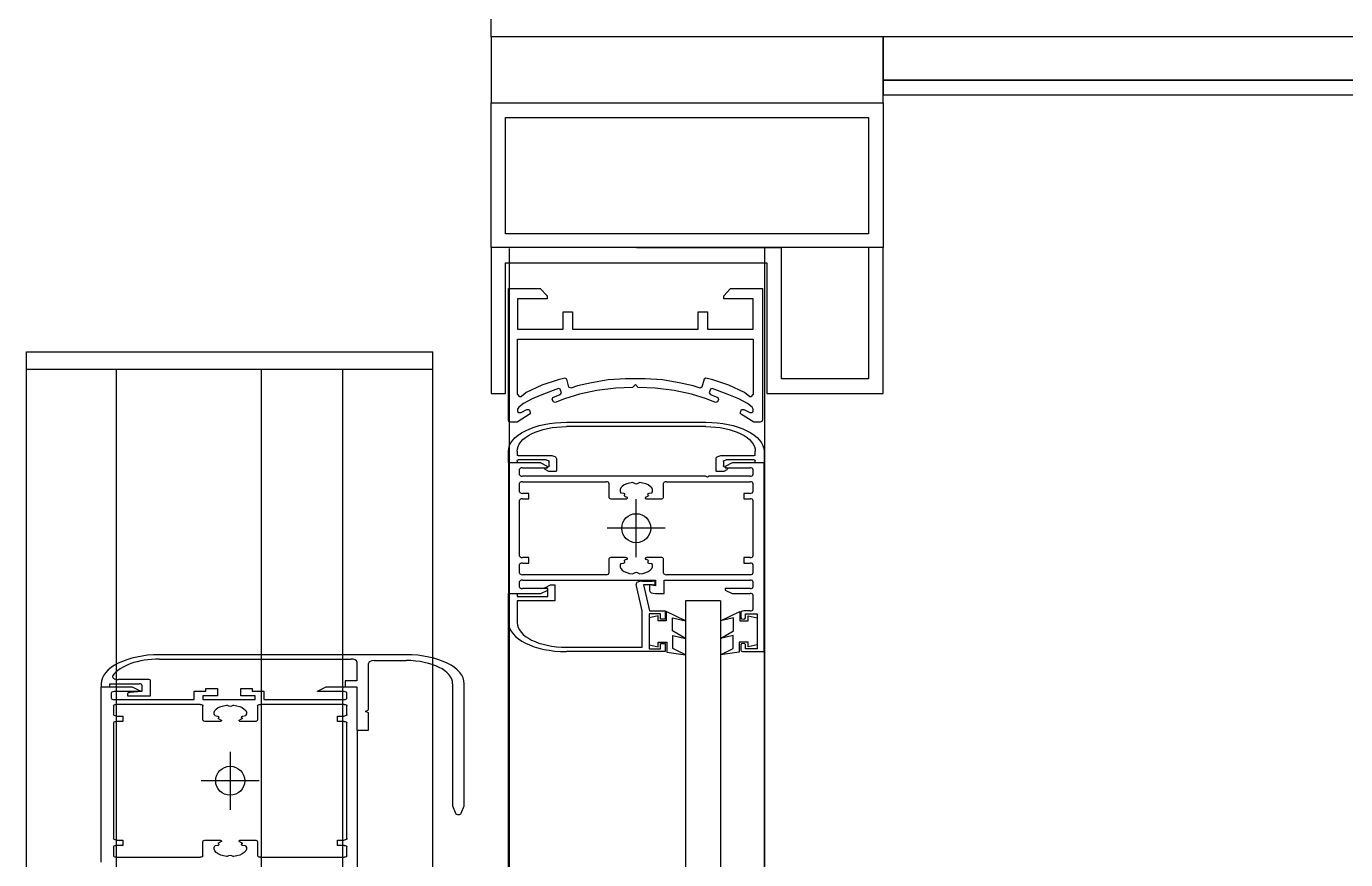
# Model space of a CAD drawing. Header units: millimetres. Extents: x 1478096 to 1808313, y 619971 to 762366.
# Drawn here: x 1638619 to 1639527, y 661203 to 661776 of the extents above; entities that cross this region are included whole.
import ezdxf

# ---------------------------------------------------------------- set-up
doc = ezdxf.new("R2010")
doc.units = ezdxf.units.MM
doc.header["$LTSCALE"] = 10
for name, color, linetype in [('DC-ARQ-CARPINTERIAS', 7, 'Continuous'), ('DC-ARQ-CHAPA', 7, 'Continuous'), ('DC-ARQ-MURO SUPERBOARD', 2, 'Continuous'), ('DC-ARQ-PAINEL DURLOCK', 7, 'Continuous')]:
    doc.layers.add(name, color=color, linetype=linetype)

# ---------------------------------------------------------------- blocks, each defined once
blk = doc.blocks.new('*E0')
blk.add_lwpolyline([(0.056, 0.088), (0.056, 0.136, 0.414214), (0.016, 0.176), (0.0008, 0.176, 0.414214), (0, 0.1752), (0, 0.1708, 0.414214), (0.0008, 0.17), (0.0032, 0.17, -0.414214), (0.004, 0.1692), (0.004, 0.15, -0.414214), (0.002, 0.148), (-0.00427, 0.148, -0.198912), (-0.00483, 0.14823), (-0.00689, 0.15029, 0.414214), (-0.00971, 0.15029), (-0.01177, 0.14823, 0.198912), (-0.012, 0.14767), (-0.012, 0.1438, 0.414214), (-0.0112, 0.143), (0.006, 0.143, 0.414214), (0.01, 0.147), (0.01, 0.1692, -0.414214), (0.0108, 0.17), (0.016, 0.17, -0.414214), (0.05, 0.136), (0.05, 0.088), (0.05, 0.04, -0.414214), (0.016, 0.006), (0.0108, 0.006, -0.414214), (0.01, 0.0068), (0.01, 0.029, 0.414214), (0.006, 0.033), (-0.0112, 0.033, 0.414214), (-0.012, 0.0322), (-0.012, 0.02833, 0.198912), (-0.01177, 0.02777), (-0.00971, 0.02571, 0.414214), (-0.00689, 0.02571), (-0.00483, 0.02777, -0.198912), (-0.00427, 0.028), (0.002, 0.028, -0.414214), (0.004, 0.026), (0.004, 0.0068, -0.414214), (0.0032, 0.006), (0.0008, 0.006, 0.414214), (0, 0.0052), (0, 0.0008, 0.414214), (0.0008, 0), (0.016, 0, 0.414214), (0.056, 0.04)], format="xyb", close=True)
blk = doc.blocks.new('PUERTAS AUT.2')
at = {"layer": 'DC-ARQ-CARPINTERIAS', "ltscale": 200}
for p, q in [((1532.89278, 714.69964), (1532.89278, 719.24938)), ((1533.06878, 714.69964), (1533.06878, 719.24938)), ((1533.18321, 716.02449), (1533.18321, 714.78284)), ((1533.23921, 716.02449), (1533.23921, 714.78284)), ((1533.33921, 716.02449), (1533.33921, 714.78284)), ((1533.40121, 716.02449), (1533.40121, 714.77084)), ((1533.12121, 716.01774), (1533.12121, 714.77084)), ((1532.92321, 714.94246), (1532.92321, 715.86589)), ((1532.94721, 714.94246), (1532.94721, 715.86589)), ((1533.06921, 715.85251), (1533.06921, 714.95737)), ((1533.17321, 715.85455), (1533.17321, 715.03151)), ((1532.89321, 714.97737), (1532.89321, 715.83251)), ((1533.18043, 715.11791), (1533.18043, 715.11191)), ((1533.24003, 715.11891), (1533.18243, 715.11891)), ((1533.24203, 715.10811), (1533.24203, 715.11791)), ((1533.25998, 715.11768), (1533.25856, 715.11839)), ((1533.2631, 715.11839), (1533.26168, 715.11768)), ((1533.27963, 715.11791), (1533.27963, 715.10811)), ((1533.33923, 715.11891), (1533.28163, 715.11891)), ((1533.34123, 715.11191), (1533.34123, 715.11791)), ((1533.34963, 715.12231), (1533.34963, 715.00151)), ((1533.18043, 715.10611), (1533.18043, 715.02651)), ((1533.18243, 715.11091), (1533.18683, 715.11091)), ((1533.18683, 715.10711), (1533.18243, 715.10711)), ((1533.18683, 715.11091), (1533.18683, 715.10711)), ((1533.25343, 715.10711), (1533.24403, 715.10711)), ((1533.2502, 715.11115), (1533.25213, 715.11089)), ((1533.25298, 715.11015), (1533.25246, 715.10918)), ((1533.27763, 715.10711), (1533.26823, 715.10711)), ((1533.2692, 715.10918), (1533.26868, 715.11015)), ((1533.26953, 715.11089), (1533.27146, 715.11115)), ((1533.33483, 715.10711), (1533.33483, 715.11091)), ((1533.33483, 715.11091), (1533.33923, 715.11091)), ((1533.33923, 715.10711), (1533.33483, 715.10711)), ((1533.34123, 715.02651), (1533.34123, 715.10611)), ((1533.10167, 715.0887), (1533.09963, 715.08351)), ((1533.10763, 715.08351), (1533.10559, 715.0887)), ((1533.09963, 715.08351), (1533.09963, 714.99951)), ((1533.10763, 714.99951), (1533.10763, 715.08351)), ((1533.26083, 715.04631), (1533.26083, 715.08631)), ((1533.24083, 715.06631), (1533.28083, 715.06631)), ((1533.17363, 715.03151), (1533.16563, 715.03151)), ((1533.16563, 715.03151), (1533.16563, 715.01951)), ((1533.17363, 715.00151), (1533.17363, 715.03151)), ((1533.18243, 715.02551), (1533.18683, 715.02551)), ((1533.18683, 715.02551), (1533.18683, 715.02171)), ((1533.24203, 715.01471), (1533.24203, 715.02451)), ((1533.24403, 715.02551), (1533.25343, 715.02551)), ((1533.25246, 715.02343), (1533.25298, 715.02246)), ((1533.26823, 715.02551), (1533.27763, 715.02551)), ((1533.26868, 715.02246), (1533.2692, 715.02343)), ((1533.27963, 715.02451), (1533.27963, 715.01471)), ((1533.33483, 715.02551), (1533.33923, 715.02551)), ((1533.33483, 715.02171), (1533.33483, 715.02551)), ((1533.16563, 715.01951), (1533.16763, 715.01851)), ((1533.16763, 715.01851), (1533.16563, 715.01751)), ((1533.16563, 715.01751), (1533.16563, 714.98551)), ((1533.18043, 715.02071), (1533.18043, 715.01471)), ((1533.18683, 715.02171), (1533.18243, 715.02171)), ((1533.25213, 715.02173), (1533.2502, 715.02147)), ((1533.25856, 715.01422), (1533.25998, 715.01493)), ((1533.26168, 715.01493), (1533.2631, 715.01422)), ((1533.27146, 715.02147), (1533.26953, 715.02173)), ((1533.33923, 715.02171), (1533.33483, 715.02171)), ((1533.34123, 715.01471), (1533.34123, 715.02071)), ((1533.18043, 715.00931), (1533.18043, 715.00591)), ((1533.18243, 715.01371), (1533.24003, 715.01371)), ((1533.23763, 715.01031), (1533.18243, 715.01031)), ((1533.23763, 715.00471), (1533.23763, 715.01031)), ((1533.27963, 715.01031), (1533.24363, 715.01031)), ((1533.24363, 715.01031), (1533.24363, 715.00771)), ((1533.24363, 715.00771), (1533.25363, 715.00771)), ((1533.25363, 715.00771), (1533.25363, 715.00271)), ((1533.26963, 715.00271), (1533.26963, 715.00771)), ((1533.26963, 715.00771), (1533.27963, 715.00771)), ((1533.27963, 715.00771), (1533.27963, 715.01031)), ((1533.28163, 715.01371), (1533.33923, 715.01371)), ((1533.34083, 715.01031), (1533.28563, 715.01031)), ((1533.28563, 715.01031), (1533.28563, 715.00471)), ((1533.33163, 715.00791), (1533.31563, 715.00791)), ((1533.31563, 715.00791), (1533.31563, 714.99751)), ((1533.32163, 715.00491), (1533.32992, 715.00552)), ((1533.33163, 715.00651), (1533.33163, 715.00791)), ((1533.34283, 715.00591), (1533.34283, 715.00931)), ((1533.19483, 715.00151), (1533.17363, 715.00151)), ((1533.18163, 715.00151), (1533.17363, 715.00151)), ((1533.17363, 714.98451), (1533.17363, 714.99751)), ((1533.17363, 714.99751), (1533.18163, 714.99751)), ((1533.18163, 714.99751), (1533.18163, 715.00151)), ((1533.18243, 715.00491), (1533.20083, 715.00491)), ((1533.20083, 715.00451), (1533.19483, 715.00151)), ((1533.20083, 715.00491), (1533.20083, 715.00451)), ((1533.24563, 715.00471), (1533.23763, 715.00471)), ((1533.24563, 715.00271), (1533.24563, 715.00471)), ((1533.25363, 715.00271), (1533.24563, 715.00271)), ((1533.27763, 715.00271), (1533.26963, 715.00271)), ((1533.28563, 715.00471), (1533.27763, 715.00471)), ((1533.27763, 715.00471), (1533.27763, 715.00271)), ((1533.31763, 714.99651), (1533.33791, 714.99651)), ((1533.32163, 715.00051), (1533.32163, 715.00491)), ((1533.32243, 715.00451), (1533.32243, 715.00491)), ((1533.32243, 715.00491), (1533.34083, 715.00491)), ((1533.32843, 715.00151), (1533.32243, 715.00451)), ((1533.34363, 714.99951), (1533.32363, 714.99951)), ((1533.34963, 715.00151), (1533.32843, 715.00151)), ((1533.34963, 715.00151), (1533.34363, 715.00151)), ((1533.34363, 715.00151), (1533.34363, 714.99951)), ((1533.34963, 714.99951), (1533.34963, 715.00151)), ((1532.91024, 714.97769), (1532.92321, 714.97968)), ((1532.92321, 714.97968), (1532.91448, 714.9753)), ((1532.94721, 714.97968), (1532.95594, 714.9753)), ((1532.96017, 714.97769), (1532.94721, 714.97968)), ((1533.16163, 714.98351), (1533.13963, 714.98351)), ((1533.13963, 714.97951), (1533.30963, 714.97951)), ((1533.30963, 714.98251), (1533.17763, 714.98251)), ((1532.90721, 714.97737), (1532.89321, 714.97737)), ((1532.89321, 714.97737), (1532.89321, 714.84737)), ((1532.89801, 714.97537), (1532.90601, 714.97537)), ((1532.89801, 714.95137), (1532.89801, 714.97537)), ((1532.89801, 714.97262), (1532.90422, 714.97397)), ((1532.89801, 714.95412), (1532.89801, 714.97262)), ((1532.90422, 714.97397), (1532.90422, 714.97265)), ((1532.90422, 714.97265), (1532.90422, 714.97081)), ((1532.90422, 714.97081), (1532.91024, 714.97081)), ((1532.90601, 714.97537), (1532.90601, 714.97257)), ((1532.90921, 714.97257), (1532.90921, 714.97637)), ((1532.91024, 714.9761), (1532.91024, 714.97769)), ((1532.91024, 714.97081), (1532.91024, 714.97617)), ((1532.91024, 714.97617), (1532.91024, 714.9761)), ((1532.91448, 714.9753), (1532.91448, 714.96634)), ((1532.95594, 714.9753), (1532.95594, 714.96634)), ((1532.96017, 714.9761), (1532.96017, 714.97769)), ((1532.96017, 714.97081), (1532.96017, 714.97617)), ((1532.96017, 714.97617), (1532.96017, 714.9761)), ((1532.96619, 714.97081), (1532.96017, 714.97081)), ((1532.96121, 714.97177), (1532.96121, 714.97737)), ((1532.96121, 714.97737), (1533.02921, 714.97737)), ((1532.96441, 714.97177), (1532.96121, 714.97177)), ((1532.97241, 714.97537), (1532.96441, 714.97537)), ((1532.96441, 714.97537), (1532.96441, 714.97177)), ((1532.97241, 714.97262), (1532.96619, 714.97397)), ((1532.96619, 714.97397), (1532.96619, 714.97265)), ((1532.96619, 714.97265), (1532.96619, 714.97081)), ((1532.97241, 714.95137), (1532.97241, 714.97537)), ((1532.97241, 714.95412), (1532.97241, 714.97262)), ((1532.97721, 714.97437), (1532.97721, 714.94937)), ((1533.02921, 714.97437), (1532.97721, 714.97437)), ((1532.91421, 714.9631), (1532.91418, 714.95412)), ((1532.92321, 714.9683), (1532.91421, 714.9631)), ((1532.91448, 714.96634), (1532.92321, 714.9683)), ((1532.95594, 714.96634), (1532.94721, 714.9683)), ((1532.94721, 714.9683), (1532.9562, 714.9631)), ((1532.9562, 714.9631), (1532.95623, 714.95412)), ((1532.90422, 714.95271), (1532.89801, 714.95412)), ((1532.90601, 714.95137), (1532.89801, 714.95137)), ((1532.9098, 714.95612), (1532.90422, 714.95612)), ((1532.90422, 714.95612), (1532.90422, 714.95271)), ((1532.90601, 714.95417), (1532.90601, 714.95137)), ((1532.90921, 714.95037), (1532.90921, 714.95417)), ((1532.92321, 714.95617), (1532.9098, 714.94969)), ((1532.9098, 714.94969), (1532.9098, 714.95612)), ((1532.91418, 714.95412), (1532.92321, 714.95617)), ((1532.95623, 714.95412), (1532.94721, 714.95617)), ((1532.94721, 714.95617), (1532.96061, 714.94969)), ((1532.96061, 714.95612), (1532.96619, 714.95612)), ((1532.96061, 714.94969), (1532.96061, 714.95612)), ((1532.96121, 714.95497), (1532.96441, 714.95497)), ((1532.96121, 714.94937), (1532.96121, 714.95497)), ((1532.96441, 714.95497), (1532.96441, 714.95137)), ((1532.96441, 714.95137), (1532.97241, 714.95137)), ((1532.96619, 714.95612), (1532.96619, 714.95271)), ((1532.96619, 714.95271), (1532.97241, 714.95412)), ((1533.06321, 714.94237), (1533.06321, 714.95737)), ((1533.06921, 714.95737), (1533.06921, 714.93737)), ((1532.90081, 714.93837), (1532.90081, 714.94837)), ((1532.90281, 714.94937), (1532.90721, 714.94937)), ((1532.92321, 714.94246), (1532.94721, 714.94246)), ((1532.97218, 714.94937), (1532.96121, 714.94937)), ((1532.97609, 714.93137), (1532.97218, 714.94937)), ((1532.97721, 714.94937), (1532.98118, 714.93108)), ((1533.03721, 714.93137), (1533.03721, 714.94237)), ((1533.03721, 714.94237), (1533.06321, 714.94237)), ((1532.90081, 714.92917), (1532.90081, 714.93297)), ((1532.91521, 714.93737), (1532.90281, 714.93737)), ((1532.90281, 714.93397), (1532.92001, 714.93397)), ((1532.92001, 714.93497), (1532.91521, 714.93737)), ((1532.92001, 714.93397), (1532.92001, 714.93497)), ((1532.96801, 714.93737), (1532.96201, 714.93737)), ((1532.96201, 714.93737), (1532.96201, 714.92817)), ((1532.97201, 714.93137), (1532.97201, 714.93537)), ((1533.04421, 714.93337), (1533.04021, 714.93137)), ((1533.06321, 714.93937), (1533.04201, 714.93937)), ((1533.04201, 714.93937), (1533.04201, 714.93437)), ((1533.04681, 714.93737), (1533.04201, 714.93497)), ((1533.04201, 714.93497), (1533.04201, 714.93397)), ((1533.04201, 714.93437), (1533.04421, 714.93337)), ((1533.04201, 714.93397), (1533.05961, 714.93397)), ((1533.06921, 714.93737), (1533.04681, 714.93737)), ((1533.06161, 714.93297), (1533.06161, 714.92917)), ((1533.06321, 714.93737), (1533.06321, 714.93937)), ((1533.06921, 714.93737), (1533.06321, 714.93737)), ((1533.06921, 714.84737), (1533.06921, 714.93737)), ((1532.96201, 714.92817), (1532.90281, 714.92817)), ((1532.90281, 714.92437), (1532.96041, 714.92437)), ((1532.96801, 714.92817), (1532.96801, 714.93197)), ((1532.96801, 714.93197), (1532.97201, 714.93137)), ((1533.05961, 714.92817), (1532.96801, 714.92817)), ((1532.96821, 714.92987), (1532.96821, 714.93037)), ((1532.97021, 714.93137), (1532.97609, 714.93137)), ((1532.97721, 714.92887), (1532.97021, 714.92887)), ((1532.97894, 714.92385), (1532.98036, 714.92314)), ((1532.98205, 714.92314), (1532.98347, 714.92385)), ((1533.00201, 714.92437), (1533.05961, 714.92437)), ((1533.04021, 714.93137), (1533.03721, 714.93137)), ((1532.90081, 714.91737), (1532.90081, 714.92337)), ((1532.90721, 714.91637), (1532.90281, 714.91637)), ((1532.90721, 714.91257), (1532.90721, 714.91637)), ((1532.96241, 714.92337), (1532.96241, 714.91357)), ((1532.97251, 714.91635), (1532.97057, 714.91661)), ((1532.97284, 714.91465), (1532.97336, 714.91561)), ((1532.98905, 714.91561), (1532.98957, 714.91465)), ((1532.99184, 714.91661), (1532.9899, 714.91635)), ((1533.00001, 714.91357), (1533.00001, 714.92337)), ((1533.05961, 714.91637), (1533.05521, 714.91637)), ((1533.05521, 714.91637), (1533.05521, 714.91257)), ((1533.06161, 714.92337), (1533.06161, 714.91737)), ((1532.90081, 714.87317), (1532.90081, 714.91157)), ((1532.90281, 714.91257), (1532.90721, 714.91257)), ((1532.96441, 714.91257), (1532.9738, 714.91257)), ((1532.98121, 714.91237), (1532.98121, 714.87237)), ((1532.98861, 714.91257), (1532.99801, 714.91257)), ((1533.05521, 714.91257), (1533.05961, 714.91257)), ((1533.06161, 714.91157), (1533.06161, 714.87317)), ((1532.96121, 714.89237), (1533.00121, 714.89237)), ((1532.90721, 714.87217), (1532.90281, 714.87217)), ((1532.90721, 714.86837), (1532.90721, 714.87217)), ((1532.96241, 714.87117), (1532.96241, 714.86137)), ((1532.9738, 714.87217), (1532.96441, 714.87217)), ((1532.97336, 714.86912), (1532.97284, 714.87009)), ((1532.99801, 714.87217), (1532.98861, 714.87217)), ((1532.98957, 714.87009), (1532.98905, 714.86912)), ((1533.00001, 714.86137), (1533.00001, 714.87117)), ((1533.05961, 714.87217), (1533.05521, 714.87217)), ((1533.05521, 714.87217), (1533.05521, 714.86837)), ((1532.90081, 714.86137), (1532.90081, 714.86737)), ((1532.90281, 714.86837), (1532.90721, 714.86837)), ((1532.96041, 714.86037), (1532.90281, 714.86037)), ((1532.97057, 714.86813), (1532.97251, 714.86839)), ((1532.98036, 714.86159), (1532.97894, 714.86088)), ((1532.98347, 714.86088), (1532.98205, 714.86159)), ((1532.9899, 714.86839), (1532.99184, 714.86813)), ((1533.05961, 714.86037), (1533.00201, 714.86037)), ((1533.05521, 714.86837), (1533.05961, 714.86837)), ((1533.06161, 714.86737), (1533.06161, 714.86137)), ((1532.90081, 714.85177), (1532.90081, 714.85557)), ((1532.90281, 714.85657), (1532.93101, 714.85657)), ((1532.93101, 714.85657), (1532.93221, 714.85717)), ((1532.93221, 714.85717), (1532.93341, 714.85657)), ((1532.93341, 714.85657), (1532.96801, 714.85657)), ((1532.96801, 714.85657), (1533.05961, 714.85657)), ((1533.06161, 714.85557), (1533.06161, 714.85177)), ((1532.89321, 714.84737), (1532.91521, 714.84737)), ((1532.92001, 714.85077), (1532.90281, 714.85077)), ((1532.91521, 714.84737), (1532.92001, 714.84977)), ((1532.92001, 714.84977), (1532.92001, 714.85077)), ((1533.05961, 714.85077), (1533.04241, 714.85077)), ((1533.04241, 714.85077), (1533.04241, 714.84977)), ((1533.04241, 714.84977), (1533.04721, 714.84737)), ((1533.04721, 714.84737), (1533.06921, 714.84737)), ((1532.89432, 714.81772), (1532.89472, 714.81896)), ((1532.89432, 714.72732), (1532.89432, 714.81772)), ((1532.89472, 714.81896), (1532.89591, 714.81937)), ((1532.89591, 714.81937), (1532.90028, 714.81937)), ((1532.90028, 714.81937), (1532.90943, 714.81359)), ((1533.05416, 714.81359), (1533.0633, 714.81937)), ((1533.0633, 714.81937), (1533.06768, 714.81937)), ((1533.06768, 714.81937), (1533.06887, 714.81896)), ((1533.06887, 714.81896), (1533.06927, 714.81772)), ((1533.06927, 714.81772), (1533.06927, 714.72732)), ((1532.90148, 714.81276), (1532.90068, 714.81194)), ((1532.90068, 714.81194), (1532.90068, 714.81029)), ((1532.90068, 714.81029), (1532.90148, 714.80905)), ((1532.90307, 714.81276), (1532.90148, 714.81276)), ((1532.90148, 714.80905), (1532.90466, 714.80657)), ((1532.90704, 714.8107), (1532.90307, 714.81276)), ((1532.90466, 714.80657), (1532.91062, 714.80327)), ((1532.90863, 714.8107), (1532.90704, 714.8107)), ((1532.90943, 714.81235), (1532.90863, 714.8107)), ((1532.90943, 714.81359), (1532.90943, 714.81235)), ((1532.92533, 714.80534), (1532.92652, 714.80575)), ((1532.92652, 714.80575), (1532.93289, 714.80327)), ((1533.0307, 714.80327), (1533.03706, 714.80575)), ((1533.03706, 714.80575), (1533.03826, 714.80534)), ((1533.05296, 714.80327), (1533.05893, 714.80657)), ((1533.05416, 714.81235), (1533.05416, 714.81359)), ((1533.05495, 714.8107), (1533.05416, 714.81235)), ((1533.05654, 714.8107), (1533.05495, 714.8107)), ((1533.06052, 714.81276), (1533.05654, 714.8107)), ((1533.05893, 714.80657), (1533.06211, 714.80905)), ((1533.06211, 714.81276), (1533.06052, 714.81276)), ((1533.06291, 714.81194), (1533.06211, 714.81276)), ((1533.06211, 714.80905), (1533.06291, 714.81029)), ((1533.06291, 714.81029), (1533.06291, 714.81194)), ((1532.89121, 714.79951), (1532.81121, 714.79951)), ((1532.81121, 714.79951), (1532.81121, 714.69914)), ((1532.89121, 714.70951), (1532.89121, 714.79951)), ((1532.90068, 714.80014), (1532.90227, 714.80179)), ((1532.90068, 714.76216), (1532.90068, 714.80014)), ((1532.90227, 714.80179), (1532.90307, 714.80179)), ((1532.90307, 714.80179), (1532.90664, 714.7989)), ((1532.90664, 714.7989), (1532.91738, 714.79395)), ((1532.91062, 714.80327), (1532.91857, 714.79997)), ((1532.91857, 714.79997), (1532.92891, 714.79625)), ((1532.92454, 714.80368), (1532.92533, 714.80534)), ((1532.92494, 714.80244), (1532.92454, 714.80368)), ((1532.9301, 714.80038), (1532.92494, 714.80244)), ((1532.92891, 714.79625), (1532.9301, 714.79667)), ((1532.9309, 714.79914), (1532.9301, 714.80038)), ((1532.9301, 714.79667), (1532.9309, 714.79914)), ((1532.93289, 714.80327), (1532.94322, 714.79997)), ((1532.94322, 714.79997), (1532.95515, 714.79749)), ((1532.95515, 714.79749), (1532.96828, 714.79584)), ((1532.99531, 714.79584), (1533.00843, 714.79749)), ((1533.00843, 714.79749), (1533.02036, 714.79997)), ((1533.02036, 714.79997), (1533.0307, 714.80327)), ((1533.03348, 714.80038), (1533.03269, 714.79914)), ((1533.03269, 714.79914), (1533.03348, 714.79667)), ((1533.03865, 714.80244), (1533.03348, 714.80038)), ((1533.03348, 714.79667), (1533.03468, 714.79625)), ((1533.03468, 714.79625), (1533.04501, 714.79997)), ((1533.03826, 714.80534), (1533.03905, 714.80368)), ((1533.03905, 714.80368), (1533.03865, 714.80244)), ((1533.04501, 714.79997), (1533.05296, 714.80327)), ((1533.04621, 714.79395), (1533.05694, 714.7989)), ((1533.05694, 714.7989), (1533.06052, 714.80179)), ((1533.06052, 714.80179), (1533.06131, 714.80179)), ((1533.06131, 714.80179), (1533.06291, 714.80014)), ((1533.06291, 714.80014), (1533.06291, 714.76216)), ((1533.07121, 714.79951), (1533.07121, 714.70951)), ((1533.08121, 714.79951), (1533.07121, 714.79951)), ((1533.08121, 714.69913), (1533.08121, 714.79951)), ((1532.82121, 714.69914), (1532.82121, 714.78951)), ((1532.82121, 714.78951), (1532.88121, 714.78951)), ((1532.88121, 714.78951), (1532.88121, 714.69951)), ((1532.91738, 714.79395), (1532.92851, 714.79023)), ((1532.92851, 714.79023), (1532.93329, 714.78899)), ((1532.93329, 714.78899), (1532.93448, 714.78982)), ((1532.93448, 714.78982), (1532.93607, 714.79519)), ((1532.93607, 714.79519), (1532.93726, 714.79601)), ((1532.93726, 714.79601), (1532.94203, 714.79436)), ((1532.94203, 714.79436), (1532.95157, 714.7923)), ((1532.95157, 714.7923), (1532.96311, 714.79023)), ((1532.96311, 714.79023), (1532.97503, 714.78941)), ((1532.96828, 714.79584), (1532.9798, 714.79543)), ((1532.97503, 714.78941), (1532.98179, 714.78941)), ((1532.9798, 714.79543), (1532.98179, 714.79336)), ((1532.98179, 714.79336), (1532.98378, 714.79543)), ((1532.98179, 714.78941), (1532.98855, 714.78941)), ((1532.98378, 714.79543), (1532.99531, 714.79584)), ((1532.98855, 714.78941), (1533.00048, 714.79023)), ((1533.00048, 714.79023), (1533.01201, 714.7923)), ((1533.01201, 714.7923), (1533.02156, 714.79436)), ((1533.02156, 714.79436), (1533.02633, 714.79601)), ((1533.02633, 714.79601), (1533.02752, 714.79519)), ((1533.02752, 714.79519), (1533.02911, 714.78982)), ((1533.02911, 714.78982), (1533.0303, 714.78899)), ((1533.0303, 714.78899), (1533.03507, 714.79023)), ((1533.03507, 714.79023), (1533.04621, 714.79395)), ((1533.40121, 714.78284), (1533.12121, 714.78284)), ((1533.40121, 714.77084), (1533.12121, 714.77084)), ((1532.98179, 714.76216), (1532.90068, 714.76216)), ((1533.06291, 714.76216), (1532.98179, 714.76216)), ((1532.93209, 714.75539), (1532.90068, 714.75539)), ((1532.90068, 714.75539), (1532.90068, 714.73434)), ((1532.93209, 714.74342), (1532.93209, 714.75539)), ((1532.98179, 714.75539), (1532.93845, 714.75539)), ((1532.93845, 714.75539), (1532.93845, 714.74342)), ((1533.02513, 714.75539), (1532.98179, 714.75539)), ((1533.02513, 714.74342), (1533.02513, 714.75539)), ((1533.06291, 714.75539), (1533.03149, 714.75539)), ((1533.03149, 714.75539), (1533.03149, 714.74342)), ((1533.06291, 714.73434), (1533.06291, 714.75539)), ((1532.93845, 714.74342), (1532.93209, 714.74342)), ((1533.03149, 714.74342), (1533.02513, 714.74342)), ((1532.90068, 714.73434), (1532.92096, 714.73434)), ((1532.92096, 714.73434), (1532.92096, 714.73228)), ((1533.04263, 714.73228), (1533.04263, 714.73434)), ((1533.04263, 714.73434), (1533.06291, 714.73434)), ((1532.91619, 714.72732), (1532.89432, 714.72732)), ((1532.92096, 714.73228), (1532.91619, 714.72732)), ((1533.0474, 714.72732), (1533.04263, 714.73228)), ((1533.06927, 714.72732), (1533.0474, 714.72732)), ((1533.07121, 714.70951), (1532.89121, 714.70951)), ((1532.81121, 714.69914), (1532.82121, 714.69914)), ((1532.81121, 714.69914), (1533.08121, 714.69913)), ((1532.81121, 714.59951), (1532.81121, 714.69914)), ((1532.88121, 714.69951), (1533.08121, 714.69913)), ((1533.08121, 714.69913), (1533.08121, 714.59951)), ((1532.82121, 714.68975), (1533.07121, 714.68975)), ((1532.82121, 714.60951), (1532.82121, 714.68975)), ((1533.07121, 714.68975), (1533.07121, 714.60951)), ((1533.07121, 714.60951), (1532.82121, 714.60951)), ((1533.08121, 714.59951), (1532.81121, 714.59951))]:
    blk.add_line(p, q, dxfattribs=at)
at = {"layer": 'DC-ARQ-CARPINTERIAS'}
for p, q in [((1533.08121, 714.59951), (1532.81121, 714.59951)), ((1532.81121, 714.59951), (1532.81121, 714.55393)), ((1533.08121, 714.55393), (1533.08121, 714.59951)), ((1532.81121, 714.55393), (1533.08121, 714.55393))]:
    blk.add_line(p, q, dxfattribs=at)
at = {"layer": 'DC-ARQ-CARPINTERIAS', "ltscale": 200}
for centre in [(1533.26083, 715.06631, 0.00001), (1532.98121, 714.89237, 0.00001)]:
    blk.add_circle(centre, 0.01, dxfattribs=at)
at = {"layer": 'DC-ARQ-CARPINTERIAS', "ltscale": 200, "extrusion": (0, 0, -1)}
for centre, major_axis, start_param, end_param in [((1533.18243, 715.11791, 0.00001), (0.002, 0), 3.141593, 4.712389), ((1533.24003, 715.11791, 0.00001), (0.002, 0), -1.570796, 0), ((1533.26083, 715.11291, 0.00001), (0.0112, 0), 2.821679, 4.508704), ((1533.26083, 715.11811, 0.00001), (0.0012, 0), 0.785398, 2.356194), ((1533.26083, 715.11291, 0.00001), (0.0112, 0), -1.367112, 0.319914), ((1533.28163, 715.11791, 0.00001), (0.002, 0), 3.141593, 4.712389), ((1533.33923, 715.11791, 0.00001), (0.002, 0), -1.570796, 0), ((1533.18243, 715.11191, 0.00001), (0.002, 0), 1.570796, 3.141593), ((1533.18243, 715.10611, 0.00001), (0.002, 0), 3.141593, 4.712389), ((1533.24403, 715.10811, 0.00001), (0.002, 0), 1.570796, 3.141593), ((1533.25182, 715.11031, 0.00001), (0.0012, 0), -1.308997, 0.261799), ((1533.26083, 715.11291, 0.00001), (0.0112, 0), 2.19857, 2.414309), ((1533.25343, 715.10781, 0.00001), (0.0014, 0), -0.943023, 1.570796), ((1533.26823, 715.10781, 0.00001), (0.0014, 0), 1.570796, 4.084616), ((1533.26083, 715.11291, 0.00001), (0.0112, 0), 0.727284, 0.943023), ((1533.26984, 715.11031, 0.00001), (0.0012, 0), 2.879793, 4.45059), ((1533.27763, 715.10811, 0.00001), (0.002, 0), 0, 1.570796), ((1533.33923, 715.11191, 0.00001), (0.002, 0), 0, 1.570796), ((1533.33923, 715.10611, 0.00001), (0.002, 0), -1.570796, 0), ((1533.18243, 715.02651, 0.00001), (0.002, 0), 1.570796, 3.141593), ((1533.24403, 715.02451, 0.00001), (0.002, 0), 3.141593, 4.712389), ((1533.26083, 715.01971, 0.00001), (0.0112, 0), 3.868876, 4.084616), ((1533.25343, 715.02481, 0.00001), (0.0014, 0), -1.570796, 0.943023), ((1533.26823, 715.02481, 0.00001), (0.0014, 0), 2.19857, 4.712389), ((1533.26083, 715.01971, 0.00001), (0.0112, 0), -0.943023, -0.727284), ((1533.27763, 715.02451, 0.00001), (0.002, 0), 4.712389, 6.283185), ((1533.33923, 715.02651, 0.00001), (0.002, 0), 0, 1.570796), ((1533.18243, 715.02071, 0.00001), (0.002, 0), 3.141593, 4.712389), ((1533.18243, 715.01471, 0.00001), (0.002, 0), 1.570796, 3.141593), ((1533.24003, 715.01471, 0.00001), (0.002, 0), 0, 1.570796), ((1533.26083, 715.01971, 0.00001), (0.0112, 0), 1.774481, 3.461507), ((1533.25182, 715.02231, 0.00001), (0.0012, 0), -0.261799, 1.308997), ((1533.26083, 715.01451, 0.00001), (0.0012, 0), 3.926991, 5.497787), ((1533.26083, 715.01971, 0.00001), (0.0112, 0), -0.319914, 1.367112), ((1533.26984, 715.02231, 0.00001), (0.0012, 0), 1.832596, 3.403392), ((1533.28163, 715.01471, 0.00001), (0.002, 0), 1.570796, 3.141593), ((1533.33923, 715.02071, 0.00001), (0.002, 0), -1.570796, 0), ((1533.33923, 715.01471, 0.00001), (0.002, 0), 0, 1.570796)]:
    blk.add_ellipse(centre, major_axis=major_axis, ratio=0.5, start_param=start_param, end_param=end_param, dxfattribs=at)
at = {"layer": 'DC-ARQ-CARPINTERIAS', "ltscale": 200}
for centre, major_axis, start_param, end_param in [((1533.10363, 715.08851, 0.00001), (0.002, 0), 0.193727, 2.947866), ((1533.18243, 715.00931, 0.00001), (0.002, 0), 1.570796, 3.141593), ((1533.18243, 715.00591, 0.00001), (0.002, 0), 3.141593, 4.712389), ((1533.32963, 715.00651, 0.00001), (0.002, 0), -1.424546, 0), ((1533.34083, 715.00931, 0.00001), (0.002, 0), 0, 1.570796), ((1533.34083, 715.00591, 0.00001), (0.002, 0), -1.570796, 0), ((1533.13963, 714.99951, 0.00001), (0.04, 0), 3.141593, 4.712389), ((1533.13963, 714.99951, 0.00001), (0.032, 0), 3.141593, 4.712389), ((1533.30963, 714.99951, 0.00001), (0.04, 0), 4.712389, 6.283185), ((1533.31763, 714.99751, 0.00001), (0.002, 0), 3.141593, 4.712389), ((1533.32363, 715.00051, 0.00001), (0.002, 0), 3.141593, 4.712389), ((1533.33791, 714.99451, 0.00001), (0.004, 0), -0.339837, 1.570796), ((1533.30963, 714.99951, 0.00001), (0.034, 0), 4.712389, 5.943348), ((1533.16163, 714.98551, 0.00001), (0.004, 0), -1.570796, 0), ((1533.17763, 714.98451, 0.00001), (0.004, 0), 3.141593, 4.712389), ((1532.90761, 714.97257, 0.00001), (0.0016, 0), 3.141593, 6.283185), ((1532.90721, 714.97637, 0.00001), (0.002, 0), 0, 1.570796), ((1533.02921, 714.95737, 0.00001), (0.04, 0), 0, 1.570796), ((1533.02921, 714.95737, 0.00001), (0.034, 0), 0, 1.570796), ((1532.90761, 714.95417, 0.00001), (-0.0016, 0), 3.141593, 6.283185), ((1532.90281, 714.94837, 0.00001), (0.002, 0), 1.570796, 3.141593), ((1532.90721, 714.95037, 0.00001), (0.002, 0), -1.570796, 0), ((1532.90281, 714.93837, 0.00001), (0.002, 0), 3.141593, 4.712389), ((1532.90281, 714.93297, 0.00001), (0.002, 0), 1.570796, 3.141593), ((1532.96801, 714.93537, 0.00001), (0.004, 0), 0, 1.570796), ((1533.05961, 714.93297, 0.00001), (0.002, 0), 0, 1.570796), ((1532.90281, 714.92917, 0.00001), (0.002, 0), 3.141593, 4.712389), ((1532.90281, 714.92337, 0.00001), (0.002, 0), 1.570796, 3.141593), ((1532.96041, 714.92337, 0.00001), (0.002, 0), 0, 1.570796), ((1532.97021, 714.93037, 0.00001), (0.002, 0), 1.570796, 3.141593), ((1532.97021, 714.92987, 0.00001), (0.002, 0), 3.141593, 4.712389), ((1532.98121, 714.91837, 0.00001), (0.0112, 0), 1.774481, 3.461507), ((1532.97721, 714.93087, 0.00001), (0.004, 0), -1.570796, 0.10832), ((1532.98121, 714.91837, 0.00001), (0.0112, 0), -0.319914, 1.367112), ((1533.00201, 714.92337, 0.00001), (0.002, 0), 1.570796, 3.141593), ((1533.05961, 714.92917, 0.00001), (0.002, 0), -1.570796, 0), ((1533.05961, 714.92337, 0.00001), (0.002, 0), 0, 1.570796), ((1532.90281, 714.91737, 0.00001), (0.002, 0), 3.141593, 4.712389), ((1532.9722, 714.91577, 0.00001), (0.0012, 0), -0.261799, 1.308997), ((1532.98121, 714.91837, 0.00001), (0.0112, 0), 3.868876, 4.084616), ((1532.98121, 714.92357, 0.00001), (0.0012, 0), 3.926991, 5.497787), ((1532.98121, 714.91837, 0.00001), (0.0112, 0), -0.943023, -0.727284), ((1532.99021, 714.91577, 0.00001), (0.0012, 0), 1.832596, 3.403392), ((1533.05961, 714.91737, 0.00001), (0.002, 0), -1.570796, 0), ((1532.90281, 714.91157, 0.00001), (0.002, 0), 1.570796, 3.141593), ((1532.96441, 714.91357, 0.00001), (0.002, 0), 3.141593, 4.712389), ((1532.9738, 714.91327, 0.00001), (0.0014, 0), -1.570796, 0.943023), ((1532.98861, 714.91327, 0.00001), (0.0014, 0), 2.19857, 4.712389), ((1532.99801, 714.91357, 0.00001), (0.002, 0), 4.712389, 6.283185), ((1533.05961, 714.91157, 0.00001), (0.002, 0), 0, 1.570796), ((1532.90281, 714.87317, 0.00001), (0.002, 0), 3.141593, 4.712389), ((1532.96441, 714.87117, 0.00001), (0.002, 0), 1.570796, 3.141593), ((1532.9722, 714.86897, 0.00001), (0.0012, 0), -1.308997, 0.261799), ((1532.98121, 714.86637, 0.00001), (0.0112, 0), 2.19857, 2.414309), ((1532.9738, 714.87147, 0.00001), (0.0014, 0), -0.943023, 1.570796), ((1532.98861, 714.87147, 0.00001), (0.0014, 0), 1.570796, 4.084616), ((1532.98121, 714.86637, 0.00001), (0.0112, 0), 0.727284, 0.943023), ((1532.99021, 714.86897, 0.00001), (0.0012, 0), 2.879793, 4.45059), ((1532.99801, 714.87117, 0.00001), (0.002, 0), 0, 1.570796), ((1533.05961, 714.87317, 0.00001), (0.002, 0), -1.570796, 0), ((1532.90281, 714.86737, 0.00001), (0.002, 0), 1.570796, 3.141593), ((1532.90281, 714.86137, 0.00001), (0.002, 0), 3.141593, 4.712389), ((1532.96041, 714.86137, 0.00001), (0.002, 0), -1.570796, 0), ((1532.98121, 714.86637, 0.00001), (0.0112, 0), 2.821679, 4.508704), ((1532.98121, 714.86117, 0.00001), (0.0012, 0), 0.785398, 2.356194), ((1532.98121, 714.86637, 0.00001), (0.0112, 0), -1.367112, 0.319914), ((1533.00201, 714.86137, 0.00001), (0.002, 0), 3.141593, 4.712389), ((1533.05961, 714.86737, 0.00001), (0.002, 0), 0, 1.570796), ((1533.05961, 714.86137, 0.00001), (0.002, 0), -1.570796, 0), ((1532.90281, 714.85557, 0.00001), (0.002, 0), 1.570796, 3.141593), ((1532.90281, 714.85177, 0.00001), (0.002, 0), 3.141593, 4.712389), ((1533.05961, 714.85557, 0.00001), (0.002, 0), 0, 1.570796), ((1533.05961, 714.85177, 0.00001), (0.002, 0), -1.570796, 0)]:
    blk.add_ellipse(centre, major_axis=major_axis, ratio=0.5, start_param=start_param, end_param=end_param, dxfattribs=at)
at = {"layer": 'DC-ARQ-CARPINTERIAS', "ltscale": 200, "xscale": -0.5, "rotation": 90}
blk.add_blockref('*E0', (1533.06921, 714.84737, 0.00001), dxfattribs=at)

msp = doc.modelspace()

# ---------------------------------------------------------------- linework, layer by layer
at = {"layer": 'DC-ARQ-CHAPA'}
for p, q in [((1639208.943, 661769.187), (1639208.943, 661739.187)), ((1640472.543, 661769.187), (1639208.943, 661769.187)), ((1641041.817, 661739.187), (1639208.943, 661739.187))]:
    msp.add_line(p, q, dxfattribs=at)
at = {"layer": 'DC-ARQ-MURO SUPERBOARD'}
for p, q in [((1639208.943, 661739.187), (1642448.943, 661739.187)), ((1639208.943, 661739.187), (1639208.943, 661729.187)), ((1639208.943, 661729.187), (1642458.943, 661729.187))]:
    msp.add_line(p, q, dxfattribs=at)
at = {"layer": 'DC-ARQ-PAINEL DURLOCK'}
msp.add_line((1638938.943, 661769.187), (1638938.943, 661883.489), dxfattribs=at)

# ---------------------------------------------------------------- block references
at = {"layer": 'DC-ARQ-CARPINTERIAS', "xscale": 1000, "yscale": 1000, "zscale": 1000, "rotation": 180}
msp.add_blockref('PUERTAS AUT.2', (3172020.149, 1376323.114), dxfattribs=at)

doc.saveas('drawing.dxf')
